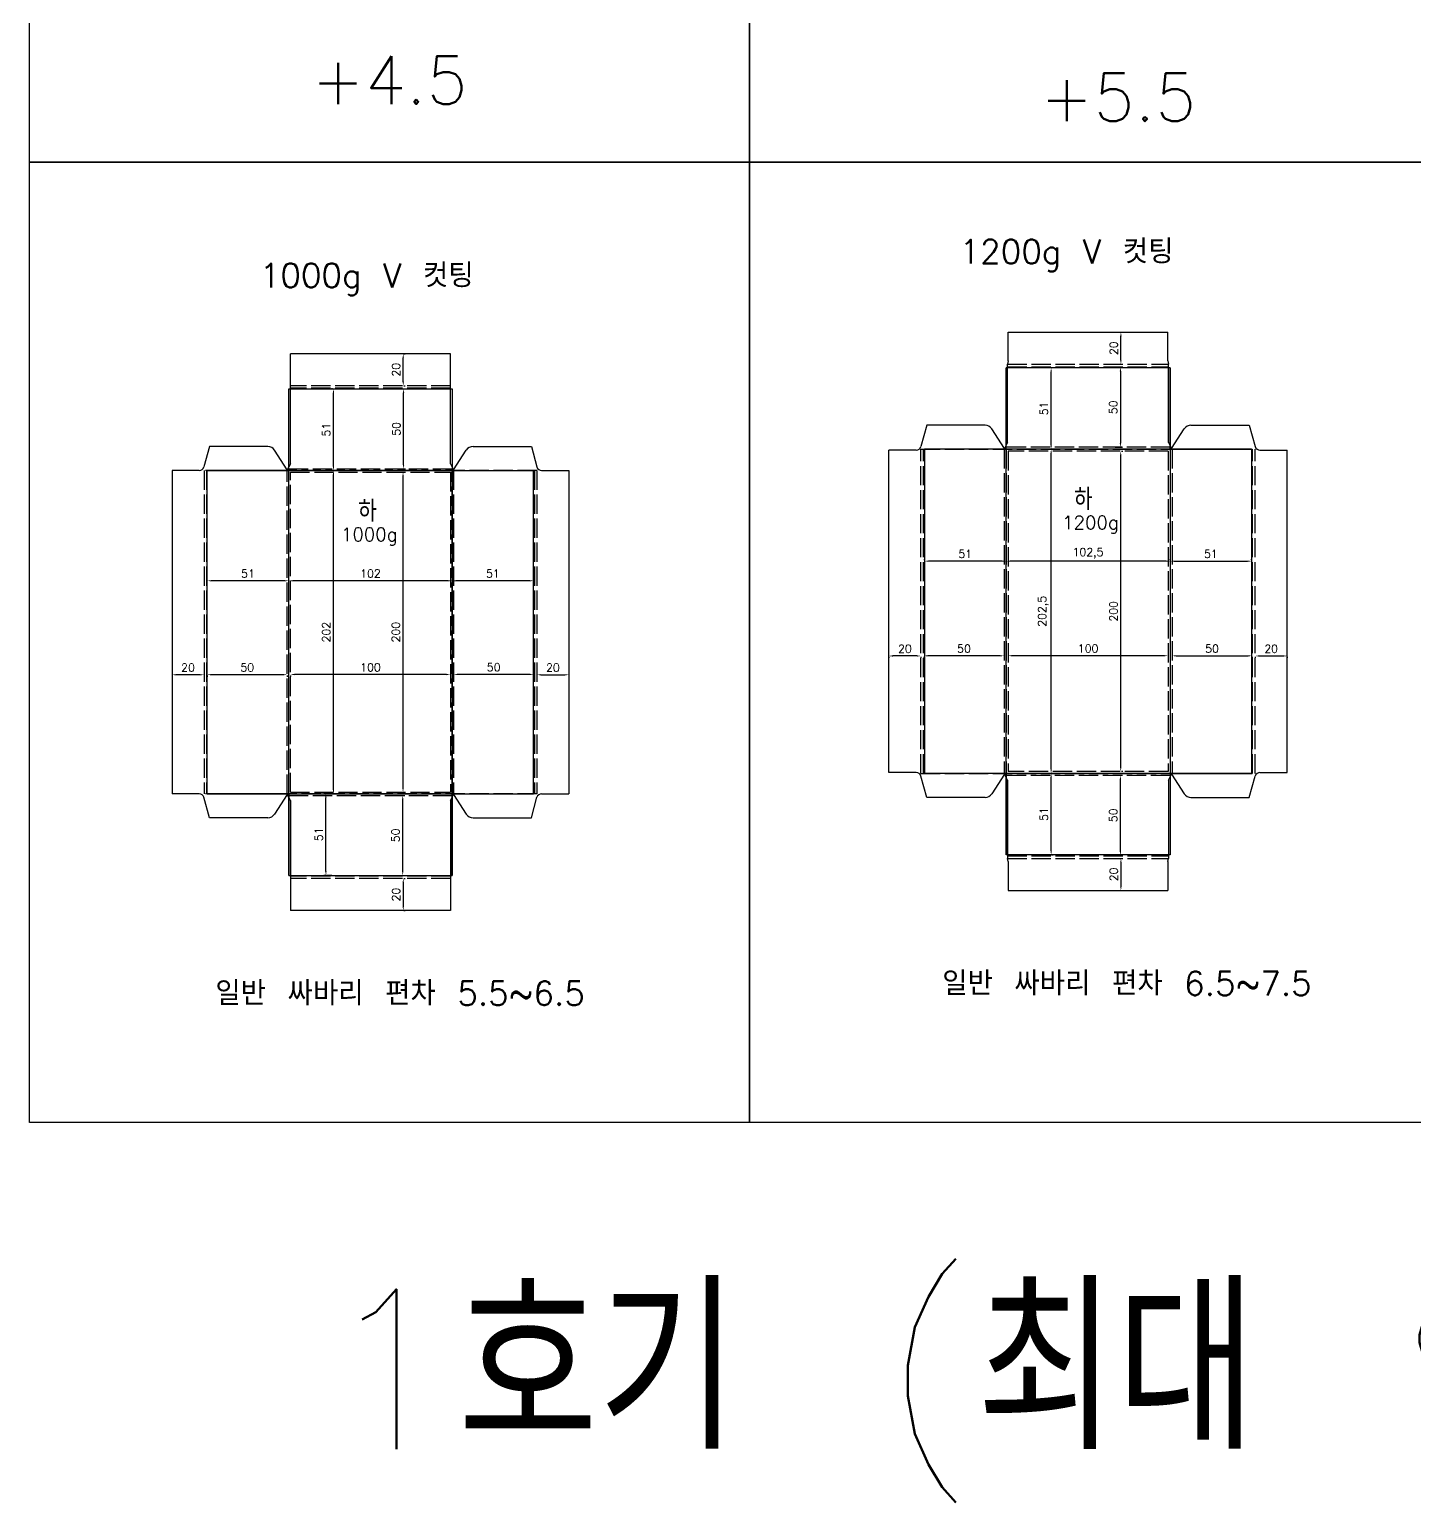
# Model space of a CAD drawing. Header units: millimetres. Extents: x 2179 to 11229, y 1198 to 3756.
# Drawn here: x 2179 to 3044, y 1198 to 2118 of the extents above; entities that cross this region are included whole.
import ezdxf

# ---------------------------------------------------------------- set-up
doc = ezdxf.new("R2010")
doc.units = ezdxf.units.MM
doc.linetypes.add('ACAD_ISO02W100', pattern=[15, 12, -3])
for name, color, linetype in [('기지', 7, 'Continuous'), ('인쇄지', 7, 'Continuous'), ('치수', 7, 'Continuous')]:
    doc.layers.add(name, color=color, linetype=linetype)
doc.styles.add('FHG', font='TXT.shx', dxfattribs={"height": 0.18, "bigfont": 'whgtxt.shx'})
doc.styles.get("Standard").update_dxf_attribs({"font": 'txt.shx', "bigfont": 'zfhg.shx'})
doc.dimstyles.new('ISO-25', dxfattribs={"dimtxt": 2.5, "dimasz": 2.5, "dimexe": 1.25, "dimexo": 0.625, "dimtad": 1, "dimtxsty": 'Standard', "dimcen": 2.5, "dimadec": 0, "dimazin": 0, "dimtfac": 1, "dimtmove": 0, "dimatfit": 3, "dimfxl": 0, "dimarcsym": 0})

# ---------------------------------------------------------------- blocks, each defined once
blk = doc.blocks.new('*D139')
at = {"layer": 'DEFPOINTS', "color": 0}
for p in [(2442.89, 1774.16), (2442.89, 1773.65), (2493.89, 1774.16)]:
    blk.add_point(p, dxfattribs=at)
at = {"layer": '치수', "color": 0, "lineweight": -2}
for p, q in [((2442.89, 1773.53), (2442.89, 1772.4)), ((2491.39, 1773.65), (2445.39, 1773.65)), ((2493.89, 1773.53), (2493.89, 1772.4))]:
    blk.add_line(p, q, dxfattribs=at)
at = {"layer": '치수', "color": 0}
for points in [[(2445.39, 1774.06), (2445.39, 1773.23), (2442.89, 1773.65)], [(2491.39, 1774.06), (2491.39, 1773.23), (2493.89, 1773.65)]]:
    blk.add_solid(points, dxfattribs=at)
at = {"layer": '치수', "color": 0, "insert": (2468.39, 1778.15), "char_height": 5, "attachment_point": 5}
blk.add_mtext('51', dxfattribs=at)
blk = doc.blocks.new('*D140')
at = {"layer": 'DEFPOINTS', "color": 0}
for p in [(2340.89, 1773.65), (2340.89, 1773.65), (2442.89, 1774.16)]:
    blk.add_point(p, dxfattribs=at)
at = {"layer": '치수', "color": 0, "lineweight": -2}
for p, q in [((2340.89, 1774.27), (2340.89, 1774.9)), ((2440.39, 1773.65), (2343.39, 1773.65)), ((2442.89, 1773.53), (2442.89, 1772.4))]:
    blk.add_line(p, q, dxfattribs=at)
at = {"layer": '치수', "color": 0}
for points in [[(2343.39, 1774.06), (2343.39, 1773.23), (2340.89, 1773.65)], [(2440.39, 1774.06), (2440.39, 1773.23), (2442.89, 1773.65)]]:
    blk.add_solid(points, dxfattribs=at)
at = {"layer": '치수', "color": 0, "insert": (2391.89, 1778.15), "char_height": 5, "attachment_point": 5}
blk.add_mtext('102', dxfattribs=at)
blk = doc.blocks.new('*D141')
at = {"layer": 'DEFPOINTS', "color": 0}
for p in [(2289.89, 1773.65), (2289.89, 1773.65), (2340.89, 1773.65)]:
    blk.add_point(p, dxfattribs=at)
at = {"layer": '치수', "color": 0, "lineweight": -2}
for p, q in [((2289.89, 1774.27), (2289.89, 1774.9)), ((2338.39, 1773.65), (2292.39, 1773.65)), ((2340.89, 1774.27), (2340.89, 1774.9))]:
    blk.add_line(p, q, dxfattribs=at)
at = {"layer": '치수', "color": 0}
for points in [[(2292.39, 1774.06), (2292.39, 1773.23), (2289.89, 1773.65)], [(2338.39, 1774.06), (2338.39, 1773.23), (2340.89, 1773.65)]]:
    blk.add_solid(points, dxfattribs=at)
at = {"layer": '치수', "color": 0, "insert": (2315.39, 1778.15), "char_height": 5, "attachment_point": 5}
blk.add_mtext('51', dxfattribs=at)
blk = doc.blocks.new('*D142')
at = {"layer": 'DEFPOINTS', "color": 0}
for p in [(2364.07, 1640.54), (2368.5, 1640.54), (2368.5, 1589.54)]:
    blk.add_point(p, dxfattribs=at)
at = {"layer": '치수', "color": 0, "lineweight": -2}
for p, q in [((2367.87, 1640.54), (2362.82, 1640.54)), ((2364.07, 1592.04), (2364.07, 1638.04)), ((2367.87, 1589.54), (2362.82, 1589.54))]:
    blk.add_line(p, q, dxfattribs=at)
at = {"layer": '치수', "color": 0}
for points in [[(2363.66, 1638.04), (2364.49, 1638.04), (2364.07, 1640.54)], [(2363.66, 1592.04), (2364.49, 1592.04), (2364.07, 1589.54)]]:
    blk.add_solid(points, dxfattribs=at)
at = {"layer": '치수', "color": 0, "insert": (2359.57, 1615.16), "char_height": 5, "attachment_point": 5, "rotation": 90}
blk.add_mtext('51', dxfattribs=at)
blk = doc.blocks.new('*D143')
at = {"layer": 'DEFPOINTS', "color": 0}
for p in [(2368.79, 1842.54), (2368.79, 1842.54), (2368.5, 1640.54)]:
    blk.add_point(p, dxfattribs=at)
at = {"layer": '치수', "color": 0, "lineweight": -2}
for p, q in [((2368.17, 1842.54), (2367.54, 1842.54)), ((2368.79, 1643.04), (2368.79, 1840.04)), ((2369.12, 1640.54), (2370.04, 1640.54))]:
    blk.add_line(p, q, dxfattribs=at)
at = {"layer": '치수', "color": 0}
for points in [[(2368.37, 1840.04), (2369.21, 1840.04), (2368.79, 1842.54)], [(2368.37, 1643.04), (2369.21, 1643.04), (2368.79, 1640.54)]]:
    blk.add_solid(points, dxfattribs=at)
at = {"layer": '치수', "color": 0, "insert": (2364.29, 1741.54), "char_height": 5, "attachment_point": 5, "rotation": 90}
blk.add_mtext('202', dxfattribs=at)
blk = doc.blocks.new('*D144')
at = {"layer": 'DEFPOINTS', "color": 0}
for p in [(2368.79, 1893.54), (2368.79, 1893.54), (2368.79, 1842.54)]:
    blk.add_point(p, dxfattribs=at)
at = {"layer": '치수', "color": 0, "lineweight": -2}
for p, q in [((2368.17, 1893.54), (2367.54, 1893.54)), ((2368.79, 1845.04), (2368.79, 1891.04)), ((2368.17, 1842.54), (2367.54, 1842.54))]:
    blk.add_line(p, q, dxfattribs=at)
at = {"layer": '치수', "color": 0}
for points in [[(2368.37, 1891.04), (2369.21, 1891.04), (2368.79, 1893.54)], [(2368.37, 1845.04), (2369.21, 1845.04), (2368.79, 1842.54)]]:
    blk.add_solid(points, dxfattribs=at)
at = {"layer": '치수', "color": 0, "insert": (2364.29, 1868.04), "char_height": 5, "attachment_point": 5, "rotation": 90}
blk.add_mtext('51', dxfattribs=at)
blk = doc.blocks.new('*D145')
at = {"layer": 'DEFPOINTS', "color": 0}
for p in [(2443.89, 1715.35), (2443.89, 1715.14), (2493.89, 1715.35)]:
    blk.add_point(p, dxfattribs=at)
at = {"layer": '치수', "color": 0, "lineweight": -2}
for p, q in [((2443.89, 1714.72), (2443.89, 1713.89)), ((2491.39, 1715.14), (2446.39, 1715.14)), ((2493.89, 1714.72), (2493.89, 1713.89))]:
    blk.add_line(p, q, dxfattribs=at)
at = {"layer": '치수', "color": 0}
for points in [[(2446.39, 1715.56), (2446.39, 1714.73), (2443.89, 1715.14)], [(2491.39, 1715.56), (2491.39, 1714.73), (2493.89, 1715.14)]]:
    blk.add_solid(points, dxfattribs=at)
at = {"layer": '치수', "color": 0, "insert": (2468.89, 1719.64), "char_height": 5, "attachment_point": 5}
blk.add_mtext('50', dxfattribs=at)
blk = doc.blocks.new('*D146')
at = {"layer": 'DEFPOINTS', "color": 0}
for p in [(2341.89, 1715.14), (2341.89, 1715.04), (2441.89, 1715.14)]:
    blk.add_point(p, dxfattribs=at)
at = {"layer": '치수', "color": 0, "lineweight": -2}
for p, q in [((2341.89, 1714.52), (2341.89, 1713.79)), ((2439.39, 1715.04), (2344.39, 1715.04)), ((2441.89, 1714.52), (2441.89, 1713.79))]:
    blk.add_line(p, q, dxfattribs=at)
at = {"layer": '치수', "color": 0}
for points in [[(2344.39, 1715.46), (2344.39, 1714.62), (2341.89, 1715.04)], [(2439.39, 1715.46), (2439.39, 1714.62), (2441.89, 1715.04)]]:
    blk.add_solid(points, dxfattribs=at)
at = {"layer": '치수', "color": 0, "insert": (2391.89, 1719.54), "char_height": 5, "attachment_point": 5}
blk.add_mtext('100', dxfattribs=at)
blk = doc.blocks.new('*D147')
at = {"layer": 'DEFPOINTS', "color": 0}
for p in [(2289.89, 1715.04), (2289.89, 1714.96), (2339.89, 1715.04)]:
    blk.add_point(p, dxfattribs=at)
at = {"layer": '치수', "color": 0, "lineweight": -2}
for p, q in [((2289.89, 1714.41), (2289.89, 1713.71)), ((2337.39, 1714.96), (2292.39, 1714.96)), ((2339.89, 1714.41), (2339.89, 1713.71))]:
    blk.add_line(p, q, dxfattribs=at)
at = {"layer": '치수', "color": 0}
for points in [[(2292.39, 1715.38), (2292.39, 1714.55), (2289.89, 1714.96)], [(2337.39, 1715.38), (2337.39, 1714.55), (2339.89, 1714.96)]]:
    blk.add_solid(points, dxfattribs=at)
at = {"layer": '치수', "color": 0, "insert": (2314.89, 1719.46), "char_height": 5, "attachment_point": 5}
blk.add_mtext('50', dxfattribs=at)
blk = doc.blocks.new('*D148')
at = {"layer": 'DEFPOINTS', "color": 0}
for p in [(2408.16, 1639.54), (2412.08, 1639.54), (2408.16, 1589.54)]:
    blk.add_point(p, dxfattribs=at)
at = {"layer": '치수', "color": 0, "lineweight": -2}
for p, q in [((2408.78, 1639.54), (2413.33, 1639.54)), ((2412.08, 1592.04), (2412.08, 1637.04)), ((2408.78, 1589.54), (2413.33, 1589.54))]:
    blk.add_line(p, q, dxfattribs=at)
at = {"layer": '치수', "color": 0}
for points in [[(2411.66, 1637.04), (2412.49, 1637.04), (2412.08, 1639.54)], [(2411.66, 1592.04), (2412.49, 1592.04), (2412.08, 1589.54)]]:
    blk.add_solid(points, dxfattribs=at)
at = {"layer": '치수', "color": 0, "insert": (2407.58, 1614.54), "char_height": 5, "attachment_point": 5, "rotation": 90}
blk.add_mtext('50', dxfattribs=at)
blk = doc.blocks.new('*D149')
at = {"layer": 'DEFPOINTS', "color": 0}
for p in [(2412.08, 1841.54), (2412.26, 1841.54), (2412.08, 1641.54)]:
    blk.add_point(p, dxfattribs=at)
at = {"layer": '치수', "color": 0, "lineweight": -2}
for p, q in [((2412.7, 1841.54), (2413.51, 1841.54)), ((2412.26, 1644.04), (2412.26, 1839.04)), ((2412.7, 1641.54), (2413.51, 1641.54))]:
    blk.add_line(p, q, dxfattribs=at)
at = {"layer": '치수', "color": 0}
for points in [[(2411.85, 1839.04), (2412.68, 1839.04), (2412.26, 1841.54)], [(2411.85, 1644.04), (2412.68, 1644.04), (2412.26, 1641.54)]]:
    blk.add_solid(points, dxfattribs=at)
at = {"layer": '치수', "color": 0, "insert": (2407.76, 1741.54), "char_height": 5, "attachment_point": 5, "rotation": 90}
blk.add_mtext('200', dxfattribs=at)
blk = doc.blocks.new('*D150')
at = {"layer": 'DEFPOINTS', "color": 0}
for p in [(2412.26, 1893.54), (2412.6, 1893.54), (2412.26, 1843.54)]:
    blk.add_point(p, dxfattribs=at)
at = {"layer": '치수', "color": 0, "lineweight": -2}
for p, q in [((2412.6, 1846.04), (2412.6, 1891.04)), ((2412.89, 1893.54), (2413.85, 1893.54)), ((2412.89, 1843.54), (2413.85, 1843.54))]:
    blk.add_line(p, q, dxfattribs=at)
at = {"layer": '치수', "color": 0}
for points in [[(2412.18, 1891.04), (2413.02, 1891.04), (2412.6, 1893.54)], [(2412.18, 1846.04), (2413.02, 1846.04), (2412.6, 1843.54)]]:
    blk.add_solid(points, dxfattribs=at)
at = {"layer": '치수', "color": 0, "insert": (2408.1, 1868.54), "char_height": 5, "attachment_point": 5, "rotation": 90}
blk.add_mtext('50', dxfattribs=at)
blk = doc.blocks.new('*D151')
at = {"layer": 'DEFPOINTS', "color": 0}
for p in [(2412.07, 1587.54), (2412.07, 1567.54), (2412.39, 1567.54)]:
    blk.add_point(p, dxfattribs=at)
at = {"layer": '치수', "color": 0, "lineweight": -2}
for p, q in [((2412.39, 1585.04), (2412.39, 1570.04)), ((2412.69, 1587.54), (2413.64, 1587.54)), ((2412.69, 1567.54), (2413.64, 1567.54))]:
    blk.add_line(p, q, dxfattribs=at)
at = {"layer": '치수', "color": 0}
for points in [[(2411.97, 1585.04), (2412.81, 1585.04), (2412.39, 1587.54)], [(2411.97, 1570.04), (2412.81, 1570.04), (2412.39, 1567.54)]]:
    blk.add_solid(points, dxfattribs=at)
at = {"layer": '치수', "color": 0, "insert": (2407.89, 1577.54), "char_height": 5, "attachment_point": 5, "rotation": 90}
blk.add_mtext('20', dxfattribs=at)
blk = doc.blocks.new('*D152')
at = {"layer": 'DEFPOINTS', "color": 0}
for p in [(2412.07, 1915.54), (2412.39, 1915.54), (2412.07, 1895.54)]:
    blk.add_point(p, dxfattribs=at)
at = {"layer": '치수', "color": 0, "lineweight": -2}
for p, q in [((2412.69, 1915.54), (2413.64, 1915.54)), ((2412.39, 1898.04), (2412.39, 1913.04)), ((2412.69, 1895.54), (2413.64, 1895.54))]:
    blk.add_line(p, q, dxfattribs=at)
at = {"layer": '치수', "color": 0}
for points in [[(2411.97, 1913.04), (2412.81, 1913.04), (2412.39, 1915.54)], [(2411.97, 1898.04), (2412.81, 1898.04), (2412.39, 1895.54)]]:
    blk.add_solid(points, dxfattribs=at)
at = {"layer": '치수', "color": 0, "insert": (2407.89, 1905.54), "char_height": 5, "attachment_point": 5, "rotation": 90}
blk.add_mtext('20', dxfattribs=at)
blk = doc.blocks.new('*D153')
at = {"layer": 'DEFPOINTS', "color": 0}
for p in [(2267.89, 1715), (2267.89, 1714.9), (2287.89, 1715)]:
    blk.add_point(p, dxfattribs=at)
at = {"layer": '치수', "color": 0, "lineweight": -2}
for p, q in [((2267.89, 1714.38), (2267.89, 1713.65)), ((2285.39, 1714.9), (2270.39, 1714.9)), ((2287.89, 1714.38), (2287.89, 1713.65))]:
    blk.add_line(p, q, dxfattribs=at)
at = {"layer": '치수', "color": 0}
for points in [[(2270.39, 1715.31), (2270.39, 1714.48), (2267.89, 1714.9)], [(2285.39, 1715.31), (2285.39, 1714.48), (2287.89, 1714.9)]]:
    blk.add_solid(points, dxfattribs=at)
at = {"layer": '치수', "color": 0, "insert": (2277.89, 1719.4), "char_height": 5, "attachment_point": 5}
blk.add_mtext('20', dxfattribs=at)
blk = doc.blocks.new('*D154')
at = {"layer": 'DEFPOINTS', "color": 0}
for p in [(2495.89, 1715), (2515.89, 1715), (2515.89, 1714.9)]:
    blk.add_point(p, dxfattribs=at)
at = {"layer": '치수', "color": 0, "lineweight": -2}
for p, q in [((2495.89, 1714.38), (2495.89, 1713.65)), ((2498.39, 1714.9), (2513.39, 1714.9)), ((2515.89, 1714.38), (2515.89, 1713.65))]:
    blk.add_line(p, q, dxfattribs=at)
at = {"layer": '치수', "color": 0}
for points in [[(2498.39, 1715.31), (2498.39, 1714.48), (2495.89, 1714.9)], [(2513.39, 1715.31), (2513.39, 1714.48), (2515.89, 1714.9)]]:
    blk.add_solid(points, dxfattribs=at)
at = {"layer": '치수', "color": 0, "insert": (2505.89, 1719.4), "char_height": 5, "attachment_point": 5}
blk.add_mtext('20', dxfattribs=at)
blk = doc.blocks.new('*D155')
at = {"layer": 'DEFPOINTS', "color": 0}
for p in [(2790.35, 1726.91), (2790.35, 1726.81), (2890.35, 1726.91)]:
    blk.add_point(p, dxfattribs=at)
at = {"layer": '치수', "color": 0, "lineweight": -2}
for p, q in [((2790.35, 1726.28), (2790.35, 1725.56)), ((2887.85, 1726.81), (2792.85, 1726.81)), ((2890.35, 1726.28), (2890.35, 1725.56))]:
    blk.add_line(p, q, dxfattribs=at)
at = {"layer": '치수', "color": 0}
for points in [[(2792.85, 1727.22), (2792.85, 1726.39), (2790.35, 1726.81)], [(2887.85, 1727.22), (2887.85, 1726.39), (2890.35, 1726.81)]]:
    blk.add_solid(points, dxfattribs=at)
at = {"layer": '치수', "color": 0, "insert": (2840.35, 1731.31), "char_height": 5, "attachment_point": 5}
blk.add_mtext('100', dxfattribs=at)
blk = doc.blocks.new('*D158')
at = {"layer": 'DEFPOINTS', "color": 0}
for p in [(2891.55, 1786.43), (2789.05, 1785.91), (2789.05, 1785.91)]:
    blk.add_point(p, dxfattribs=at)
at = {"layer": '치수', "color": 0, "lineweight": -2}
for p, q in [((2789.05, 1786.54), (2789.05, 1787.16)), ((2889.05, 1785.91), (2791.55, 1785.91)), ((2891.55, 1785.8), (2891.55, 1784.66))]:
    blk.add_line(p, q, dxfattribs=at)
at = {"layer": '치수', "color": 0}
for points in [[(2791.55, 1786.33), (2791.55, 1785.5), (2789.05, 1785.91)], [(2889.05, 1786.33), (2889.05, 1785.5), (2891.55, 1785.91)]]:
    blk.add_solid(points, dxfattribs=at)
at = {"layer": '치수', "color": 0, "insert": (2840.3, 1790.83), "char_height": 5, "attachment_point": 5}
blk.add_mtext('102,5', dxfattribs=at)
blk = doc.blocks.new('*D163')
at = {"layer": 'DEFPOINTS', "color": 0}
for p in [(2860.54, 1854.56), (2860.73, 1854.56), (2860.54, 1654.56)]:
    blk.add_point(p, dxfattribs=at)
at = {"layer": '치수', "color": 0, "lineweight": -2}
for p, q in [((2860.73, 1657.06), (2860.73, 1852.06)), ((2861.16, 1854.56), (2861.98, 1854.56)), ((2861.16, 1654.56), (2861.98, 1654.56))]:
    blk.add_line(p, q, dxfattribs=at)
at = {"layer": '치수', "color": 0}
for points in [[(2860.31, 1852.06), (2861.14, 1852.06), (2860.73, 1854.56)], [(2860.31, 1657.06), (2861.14, 1657.06), (2860.73, 1654.56)]]:
    blk.add_solid(points, dxfattribs=at)
at = {"layer": '치수', "color": 0, "insert": (2856.23, 1754.56), "char_height": 5, "attachment_point": 5, "rotation": 90}
blk.add_mtext('200', dxfattribs=at)
blk = doc.blocks.new('*D161')
at = {"layer": 'DEFPOINTS', "color": 0}
for p in [(2817.25, 1855.81), (2817.25, 1855.81), (2816.96, 1653.31)]:
    blk.add_point(p, dxfattribs=at)
at = {"layer": '치수', "color": 0, "lineweight": -2}
for p, q in [((2816.63, 1855.81), (2816, 1855.81)), ((2817.25, 1655.81), (2817.25, 1853.31)), ((2817.58, 1653.31), (2818.5, 1653.31))]:
    blk.add_line(p, q, dxfattribs=at)
at = {"layer": '치수', "color": 0}
for points in [[(2816.84, 1853.31), (2817.67, 1853.31), (2817.25, 1855.81)], [(2816.84, 1655.81), (2817.67, 1655.81), (2817.25, 1653.31)]]:
    blk.add_solid(points, dxfattribs=at)
at = {"layer": '치수', "color": 0, "insert": (2812.34, 1754.56), "char_height": 5, "attachment_point": 5, "rotation": 90}
blk.add_mtext('202,5', dxfattribs=at)
blk = doc.blocks.new('*D156')
at = {"layer": 'DEFPOINTS', "color": 0}
for p in [(2737.8, 1726.81), (2737.8, 1726.73), (2787.8, 1726.81)]:
    blk.add_point(p, dxfattribs=at)
at = {"layer": '치수', "color": 0, "lineweight": -2}
for p, q in [((2737.8, 1726.18), (2737.8, 1725.48)), ((2785.3, 1726.73), (2740.3, 1726.73)), ((2787.8, 1726.18), (2787.8, 1725.48))]:
    blk.add_line(p, q, dxfattribs=at)
at = {"layer": '치수', "color": 0}
for points in [[(2740.3, 1727.15), (2740.3, 1726.31), (2737.8, 1726.73)], [(2785.3, 1727.15), (2785.3, 1726.31), (2787.8, 1726.73)]]:
    blk.add_solid(points, dxfattribs=at)
at = {"layer": '치수', "color": 0, "insert": (2762.8, 1731.23), "char_height": 5, "attachment_point": 5}
blk.add_mtext('50', dxfattribs=at)
blk = doc.blocks.new('*D159')
at = {"layer": 'DEFPOINTS', "color": 0}
for p in [(2738.05, 1785.91), (2738.05, 1785.91), (2789.05, 1785.91)]:
    blk.add_point(p, dxfattribs=at)
at = {"layer": '치수', "color": 0, "lineweight": -2}
for p, q in [((2738.05, 1786.54), (2738.05, 1787.16)), ((2789.05, 1786.54), (2789.05, 1787.16)), ((2786.55, 1785.91), (2740.55, 1785.91))]:
    blk.add_line(p, q, dxfattribs=at)
at = {"layer": '치수', "color": 0}
for points in [[(2740.55, 1786.33), (2740.55, 1785.5), (2738.05, 1785.91)], [(2786.55, 1786.33), (2786.55, 1785.5), (2789.05, 1785.91)]]:
    blk.add_solid(points, dxfattribs=at)
at = {"layer": '치수', "color": 0, "insert": (2763.55, 1790.41), "char_height": 5, "attachment_point": 5}
blk.add_mtext('51', dxfattribs=at)
blk = doc.blocks.new('*D166')
at = {"layer": 'DEFPOINTS', "color": 0}
for p in [(2715.85, 1726.77), (2715.85, 1726.66), (2735.85, 1726.77)]:
    blk.add_point(p, dxfattribs=at)
at = {"layer": '치수', "color": 0, "lineweight": -2}
for p, q in [((2715.85, 1726.14), (2715.85, 1725.41)), ((2733.35, 1726.66), (2718.35, 1726.66)), ((2735.85, 1726.14), (2735.85, 1725.41))]:
    blk.add_line(p, q, dxfattribs=at)
at = {"layer": '치수', "color": 0}
for points in [[(2718.35, 1727.08), (2718.35, 1726.25), (2715.85, 1726.66)], [(2733.35, 1727.08), (2733.35, 1726.25), (2735.85, 1726.66)]]:
    blk.add_solid(points, dxfattribs=at)
at = {"layer": '치수', "color": 0, "insert": (2725.85, 1731.16), "char_height": 5, "attachment_point": 5}
blk.add_mtext('20', dxfattribs=at)
blk = doc.blocks.new('*D157')
at = {"layer": 'DEFPOINTS', "color": 0}
for p in [(2856.62, 1652.06), (2860.54, 1652.06), (2856.62, 1602.06)]:
    blk.add_point(p, dxfattribs=at)
at = {"layer": '치수', "color": 0, "lineweight": -2}
for p, q in [((2857.24, 1652.06), (2861.79, 1652.06)), ((2860.54, 1604.56), (2860.54, 1649.56)), ((2857.24, 1602.06), (2861.79, 1602.06))]:
    blk.add_line(p, q, dxfattribs=at)
at = {"layer": '치수', "color": 0}
for points in [[(2860.12, 1649.56), (2860.96, 1649.56), (2860.54, 1652.06)], [(2860.12, 1604.56), (2860.96, 1604.56), (2860.54, 1602.06)]]:
    blk.add_solid(points, dxfattribs=at)
at = {"layer": '치수', "color": 0, "insert": (2856.04, 1627.06), "char_height": 5, "attachment_point": 5, "rotation": 90}
blk.add_mtext('50', dxfattribs=at)
blk = doc.blocks.new('*D160')
at = {"layer": 'DEFPOINTS', "color": 0}
for p in [(2816.96, 1653.31), (2817.25, 1653.31), (2816.96, 1602.31)]:
    blk.add_point(p, dxfattribs=at)
at = {"layer": '치수', "color": 0, "lineweight": -2}
for p, q in [((2817.25, 1604.81), (2817.25, 1650.81)), ((2817.58, 1653.31), (2818.5, 1653.31)), ((2817.58, 1602.31), (2818.5, 1602.31))]:
    blk.add_line(p, q, dxfattribs=at)
at = {"layer": '치수', "color": 0}
for points in [[(2816.84, 1650.81), (2817.67, 1650.81), (2817.25, 1653.31)], [(2816.84, 1604.81), (2817.67, 1604.81), (2817.25, 1602.31)]]:
    blk.add_solid(points, dxfattribs=at)
at = {"layer": '치수', "color": 0, "insert": (2812.75, 1627.81), "char_height": 5, "attachment_point": 5, "rotation": 90}
blk.add_mtext('51', dxfattribs=at)
blk = doc.blocks.new('*D164')
at = {"layer": 'DEFPOINTS', "color": 0}
for p in [(2860.53, 1600.11), (2860.53, 1580.11), (2860.85, 1580.11)]:
    blk.add_point(p, dxfattribs=at)
at = {"layer": '치수', "color": 0, "lineweight": -2}
for p, q in [((2860.85, 1597.61), (2860.85, 1582.61)), ((2861.16, 1600.11), (2862.1, 1600.11)), ((2861.16, 1580.11), (2862.1, 1580.11))]:
    blk.add_line(p, q, dxfattribs=at)
at = {"layer": '치수', "color": 0}
for points in [[(2860.44, 1597.61), (2861.27, 1597.61), (2860.85, 1600.11)], [(2860.44, 1582.61), (2861.27, 1582.61), (2860.85, 1580.11)]]:
    blk.add_solid(points, dxfattribs=at)
at = {"layer": '치수', "color": 0, "insert": (2856.35, 1590.11), "char_height": 5, "attachment_point": 5, "rotation": 90}
blk.add_mtext('20', dxfattribs=at)
blk = doc.blocks.new('*D162')
at = {"layer": 'DEFPOINTS', "color": 0}
for p in [(2817.25, 1906.81), (2817.25, 1906.81), (2817.25, 1855.81)]:
    blk.add_point(p, dxfattribs=at)
at = {"layer": '치수', "color": 0, "lineweight": -2}
for p, q in [((2816.63, 1906.81), (2816, 1906.81)), ((2817.25, 1858.31), (2817.25, 1904.31)), ((2816.63, 1855.81), (2816, 1855.81))]:
    blk.add_line(p, q, dxfattribs=at)
at = {"layer": '치수', "color": 0}
for points in [[(2816.84, 1904.31), (2817.67, 1904.31), (2817.25, 1906.81)], [(2816.84, 1858.31), (2817.67, 1858.31), (2817.25, 1855.81)]]:
    blk.add_solid(points, dxfattribs=at)
at = {"layer": '치수', "color": 0, "insert": (2812.75, 1881.31), "char_height": 5, "attachment_point": 5, "rotation": 90}
blk.add_mtext('51', dxfattribs=at)
blk = doc.blocks.new('*D165')
at = {"layer": 'DEFPOINTS', "color": 0}
for p in [(2860.53, 1929.01), (2860.85, 1929.01), (2860.53, 1909.01)]:
    blk.add_point(p, dxfattribs=at)
at = {"layer": '치수', "color": 0, "lineweight": -2}
for p, q in [((2860.85, 1911.51), (2860.85, 1926.51)), ((2861.16, 1929.01), (2862.1, 1929.01)), ((2861.16, 1909.01), (2862.1, 1909.01))]:
    blk.add_line(p, q, dxfattribs=at)
at = {"layer": '치수', "color": 0}
for points in [[(2860.44, 1926.51), (2861.27, 1926.51), (2860.85, 1929.01)], [(2860.44, 1911.51), (2861.27, 1911.51), (2860.85, 1909.01)]]:
    blk.add_solid(points, dxfattribs=at)
at = {"layer": '치수', "color": 0, "insert": (2856.35, 1919.01), "char_height": 5, "attachment_point": 5, "rotation": 90}
blk.add_mtext('20', dxfattribs=at)
blk = doc.blocks.new('*D185')
at = {"layer": 'DEFPOINTS', "color": 0}
for p in [(2892.8, 1726.81), (2942.8, 1726.81), (2942.8, 1726.73)]:
    blk.add_point(p, dxfattribs=at)
at = {"layer": '치수', "color": 0, "lineweight": -2}
for p, q in [((2892.8, 1726.18), (2892.8, 1725.48)), ((2895.3, 1726.73), (2940.3, 1726.73)), ((2942.8, 1726.18), (2942.8, 1725.48))]:
    blk.add_line(p, q, dxfattribs=at)
at = {"layer": '치수', "color": 0}
for points in [[(2895.3, 1727.15), (2895.3, 1726.31), (2892.8, 1726.73)], [(2940.3, 1727.15), (2940.3, 1726.31), (2942.8, 1726.73)]]:
    blk.add_solid(points, dxfattribs=at)
at = {"layer": '치수', "color": 0, "insert": (2917.8, 1731.23), "char_height": 5, "attachment_point": 5}
blk.add_mtext('50', dxfattribs=at)
blk = doc.blocks.new('*D187')
at = {"layer": 'DEFPOINTS', "color": 0}
for p in [(2944.75, 1726.77), (2964.75, 1726.77), (2964.75, 1726.66)]:
    blk.add_point(p, dxfattribs=at)
at = {"layer": '치수', "color": 0, "lineweight": -2}
for p, q in [((2944.75, 1726.14), (2944.75, 1725.41)), ((2947.25, 1726.66), (2962.25, 1726.66)), ((2964.75, 1726.14), (2964.75, 1725.41))]:
    blk.add_line(p, q, dxfattribs=at)
at = {"layer": '치수', "color": 0}
for points in [[(2947.25, 1727.08), (2947.25, 1726.25), (2944.75, 1726.66)], [(2962.25, 1727.08), (2962.25, 1726.25), (2964.75, 1726.66)]]:
    blk.add_solid(points, dxfattribs=at)
at = {"layer": '치수', "color": 0, "insert": (2954.75, 1731.16), "char_height": 5, "attachment_point": 5}
blk.add_mtext('20', dxfattribs=at)
blk = doc.blocks.new('*D186')
at = {"layer": 'DEFPOINTS', "color": 0}
for p in [(2891.55, 1785.91), (2942.55, 1785.91), (2942.55, 1785.91)]:
    blk.add_point(p, dxfattribs=at)
at = {"layer": '치수', "color": 0, "lineweight": -2}
for p, q in [((2891.55, 1786.54), (2891.55, 1787.16)), ((2942.55, 1786.54), (2942.55, 1787.16)), ((2894.05, 1785.91), (2940.05, 1785.91))]:
    blk.add_line(p, q, dxfattribs=at)
at = {"layer": '치수', "color": 0}
for points in [[(2894.05, 1786.33), (2894.05, 1785.5), (2891.55, 1785.91)], [(2940.05, 1786.33), (2940.05, 1785.5), (2942.55, 1785.91)]]:
    blk.add_solid(points, dxfattribs=at)
at = {"layer": '치수', "color": 0, "insert": (2917.05, 1790.41), "char_height": 5, "attachment_point": 5}
blk.add_mtext('51', dxfattribs=at)
blk = doc.blocks.new('*D188')
at = {"layer": 'DEFPOINTS', "color": 0}
for p in [(2856.62, 1907.06), (2856.62, 1857.06), (2860.54, 1857.06)]:
    blk.add_point(p, dxfattribs=at)
at = {"layer": '치수', "color": 0, "lineweight": -2}
for p, q in [((2857.24, 1907.06), (2861.79, 1907.06)), ((2860.54, 1904.56), (2860.54, 1859.56)), ((2857.24, 1857.06), (2861.79, 1857.06))]:
    blk.add_line(p, q, dxfattribs=at)
at = {"layer": '치수', "color": 0}
for points in [[(2860.12, 1904.56), (2860.96, 1904.56), (2860.54, 1907.06)], [(2860.12, 1859.56), (2860.96, 1859.56), (2860.54, 1857.06)]]:
    blk.add_solid(points, dxfattribs=at)
at = {"layer": '치수', "color": 0, "insert": (2856.04, 1882.06), "char_height": 5, "attachment_point": 5, "rotation": 90}
blk.add_mtext('50', dxfattribs=at)

msp = doc.modelspace()

# ---------------------------------------------------------------- linework, layer by layer
at = {"color": 6}
for points in [[(2178.818, 2635.181), (2628.818, 2635.181), (2628.818, 2035.181), (2178.818, 2035.181)], [(2628.818, 2635.181), (3078.818, 2635.181), (3078.818, 2035.181), (2628.818, 2035.181)], [(2178.818, 2035.181), (2628.818, 2035.181), (2628.818, 1435.181), (2178.818, 1435.181)], [(2628.818, 2035.181), (3078.818, 2035.181), (3078.818, 1435.181), (2628.818, 1435.181)]]:
    msp.add_lwpolyline(points, close=True, dxfattribs=at)
at = {"layer": '기지', "color": 3}
for p, q in [((2789.052, 1602.307), (2789.052, 1906.807)), ((2891.552, 1906.807), (2891.552, 1602.307)), ((2340.888, 1589.54), (2340.888, 1893.54)), ((2442.888, 1893.54), (2442.888, 1589.54)), ((2942.552, 1855.807), (2738.052, 1855.807)), ((2289.888, 1842.54), (2493.888, 1842.54)), ((2942.552, 1653.307), (2738.052, 1653.307)), ((2289.888, 1640.54), (2493.888, 1640.54))]:
    msp.add_line(p, q, dxfattribs=at)
at = {"layer": '기지'}
for p, q in [((2789.052, 1855.807), (2789.052, 1906.807)), ((2891.552, 1906.807), (2789.052, 1906.807)), ((2891.552, 1855.807), (2891.552, 1906.807)), ((2340.888, 1893.54), (2442.888, 1893.54)), ((2340.888, 1842.54), (2340.888, 1893.54)), ((2442.888, 1893.54), (2442.888, 1842.54)), ((2738.052, 1855.807), (2738.052, 1653.307)), ((2789.052, 1855.807), (2738.052, 1855.807)), ((2891.552, 1855.807), (2942.552, 1855.807)), ((2942.552, 1855.807), (2942.552, 1653.307)), ((2289.888, 1640.54), (2289.888, 1842.54)), ((2340.888, 1842.54), (2289.888, 1842.54)), ((2442.888, 1842.54), (2493.888, 1842.54)), ((2493.888, 1640.54), (2493.888, 1842.54)), ((2789.052, 1653.307), (2738.052, 1653.307)), ((2789.052, 1653.307), (2789.052, 1602.307)), ((2891.552, 1653.307), (2891.552, 1602.307)), ((2891.552, 1653.307), (2942.552, 1653.307)), ((2340.888, 1640.54), (2289.888, 1640.54)), ((2340.888, 1640.54), (2340.888, 1589.54)), ((2442.888, 1589.54), (2442.888, 1640.54)), ((2442.888, 1640.54), (2493.888, 1640.54)), ((2891.552, 1602.307), (2789.052, 1602.307)), ((2340.888, 1589.54), (2442.888, 1589.54))]:
    msp.add_line(p, q, dxfattribs=at)
at = {"layer": '인쇄지', "color": 6}
for p, q in [((2790.452, 1929.007), (2890.152, 1929.007)), ((2790.452, 1911.007), (2790.452, 1929.007)), ((2890.152, 1911.007), (2890.152, 1929.007)), ((2441.888, 1915.54), (2341.888, 1915.54)), ((2341.888, 1846.818), (2341.888, 1915.54)), ((2441.888, 1846.818), (2441.888, 1915.54)), ((2790.452, 1911.007), (2790.052, 1909.007)), ((2790.052, 1860.085), (2790.052, 1909.007)), ((2890.152, 1911.007), (2890.552, 1909.007)), ((2890.552, 1860.085), (2890.552, 1909.007)), ((2739.589, 1870.807), (2735.782, 1857.483)), ((2775.954, 1870.807), (2739.589, 1870.807)), ((2904.649, 1870.807), (2941.015, 1870.807)), ((2941.015, 1870.807), (2944.822, 1857.483)), ((2788.102, 1856.308), (2780.145, 1868.535)), ((2790.052, 1860.085), (2788.102, 1856.308)), ((2890.552, 1860.085), (2892.502, 1856.308)), ((2892.502, 1856.308), (2900.459, 1868.535)), ((2291.231, 1857.54), (2287.81, 1844.764)), ((2327.791, 1857.54), (2291.231, 1857.54)), ((2339.938, 1843.04), (2331.982, 1855.267)), ((2443.838, 1843.04), (2451.795, 1855.267)), ((2455.986, 1857.54), (2492.545, 1857.54)), ((2492.545, 1857.54), (2495.967, 1844.764)), ((2715.852, 1653.807), (2715.852, 1855.307)), ((2732.898, 1855.307), (2715.852, 1855.307)), ((2947.706, 1855.307), (2964.752, 1855.307)), ((2964.752, 1653.807), (2964.752, 1855.307)), ((2267.888, 1842.54), (2267.888, 1640.54)), ((2284.912, 1842.54), (2267.888, 1842.54)), ((2341.888, 1846.818), (2339.938, 1843.04)), ((2441.888, 1846.818), (2443.838, 1843.04)), ((2498.865, 1842.54), (2515.888, 1842.54)), ((2515.888, 1842.54), (2515.888, 1640.54)), ((2732.898, 1653.807), (2715.852, 1653.807)), ((2739.589, 1638.307), (2735.782, 1651.632)), ((2788.102, 1652.807), (2780.145, 1640.58)), ((2790.052, 1649.03), (2788.102, 1652.807)), ((2790.052, 1649.03), (2790.052, 1600.107)), ((2890.552, 1649.03), (2892.502, 1652.807)), ((2890.552, 1649.03), (2890.552, 1600.107)), ((2892.502, 1652.807), (2900.459, 1640.58)), ((2941.015, 1638.307), (2944.822, 1651.632)), ((2947.706, 1653.807), (2964.752, 1653.807)), ((2284.912, 1640.54), (2267.888, 1640.54)), ((2339.938, 1640.04), (2331.982, 1627.813)), ((2341.888, 1636.262), (2339.938, 1640.04)), ((2441.888, 1636.262), (2443.838, 1640.04)), ((2443.838, 1640.04), (2451.795, 1627.813)), ((2498.865, 1640.54), (2515.888, 1640.54)), ((2291.231, 1625.54), (2287.81, 1638.316)), ((2341.888, 1636.262), (2341.888, 1567.54)), ((2441.888, 1636.262), (2441.888, 1567.54)), ((2492.545, 1625.54), (2495.967, 1638.316)), ((2775.954, 1638.307), (2739.589, 1638.307)), ((2904.649, 1638.307), (2941.015, 1638.307)), ((2327.791, 1625.54), (2291.231, 1625.54)), ((2455.986, 1625.54), (2492.545, 1625.54)), ((2790.452, 1598.107), (2790.052, 1600.107)), ((2790.452, 1598.107), (2790.452, 1580.107)), ((2890.152, 1598.107), (2890.552, 1600.107)), ((2890.152, 1598.107), (2890.152, 1580.107)), ((2790.452, 1580.107), (2890.152, 1580.107)), ((2441.888, 1567.54), (2341.888, 1567.54))]:
    msp.add_line(p, q, dxfattribs=at)
at = {"layer": '인쇄지', "color": 4, "linetype": 'ACAD_ISO02W100'}
for p, q in [((2790.052, 1909.007), (2890.552, 1909.007)), ((2790.052, 1907.307), (2890.552, 1907.307)), ((2441.888, 1895.54), (2341.888, 1895.54)), ((2441.888, 1894.04), (2341.888, 1894.04)), ((2735.852, 1653.308), (2735.852, 1855.807)), ((2735.852, 1855.807), (2944.752, 1855.807)), ((2737.552, 1653.308), (2737.552, 1855.807)), ((2789.052, 1855.808), (2789.052, 1653.308)), ((2891.552, 1855.808), (2891.552, 1653.308)), ((2943.052, 1653.308), (2943.052, 1855.807)), ((2944.752, 1653.308), (2944.752, 1855.807)), ((2287.888, 1842.54), (2287.888, 1640.54)), ((2495.888, 1842.54), (2287.888, 1842.54)), ((2289.388, 1842.54), (2289.388, 1640.54)), ((2340.888, 1640.54), (2340.888, 1842.54)), ((2442.888, 1640.54), (2442.888, 1842.54)), ((2494.388, 1842.54), (2494.388, 1640.54)), ((2495.888, 1842.54), (2495.888, 1640.54)), ((2735.852, 1653.308), (2944.752, 1653.308)), ((2495.888, 1640.54), (2287.888, 1640.54)), ((2790.052, 1601.807), (2890.552, 1601.807)), ((2790.052, 1600.107), (2890.552, 1600.107)), ((2441.888, 1589.04), (2341.888, 1589.04)), ((2441.888, 1587.54), (2341.888, 1587.54))]:
    msp.add_line(p, q, dxfattribs=at)
at = {"layer": '인쇄지', "color": 6}
for centre, radius, start, end in [((2775.954, 1865.807), 5, 33.053807, 90), ((2904.649, 1865.807), 5, 90, 146.946193), ((2327.791, 1852.54), 5, 33.053813, 90), ((2455.986, 1852.54), 5, 90, 146.946187), ((2732.898, 1858.307), 3, 270, 344.056129), ((2947.706, 1858.307), 3, 195.943871, 270), ((2284.912, 1845.54), 3, 270, 345.007019), ((2498.865, 1845.54), 3, 194.992981, 270), ((2732.898, 1650.807), 3, 15.943871, 90), ((2947.706, 1650.807), 3, 90, 164.056129), ((2284.912, 1637.54), 3, 14.992981, 90), ((2498.865, 1637.54), 3, 90, 165.007019), ((2775.954, 1643.307), 5, 270, 326.94619), ((2904.649, 1643.307), 5, 213.05381, 270), ((2327.791, 1630.54), 5, 270, 326.94619), ((2455.986, 1630.54), 5, 213.05381, 270)]:
    msp.add_arc(centre, radius, start, end, dxfattribs=at)
at = {"layer": '치수', "color": 2, "linetype": 'ACAD_ISO02W100'}
for p, q in [((2787.802, 1855.807), (2787.802, 1653.307)), ((2891.552, 1857.057), (2789.052, 1857.057)), ((2790.302, 1854.557), (2790.302, 1654.557)), ((2890.302, 1854.557), (2790.302, 1854.557)), ((2890.302, 1854.557), (2890.302, 1654.557)), ((2892.802, 1855.807), (2892.802, 1653.307)), ((2339.888, 1640.54), (2339.888, 1842.54)), ((2340.888, 1843.54), (2442.888, 1843.54)), ((2341.888, 1841.54), (2441.888, 1841.54)), ((2341.888, 1641.54), (2341.888, 1841.54)), ((2441.888, 1841.54), (2441.888, 1641.54)), ((2443.888, 1842.54), (2443.888, 1640.54)), ((2891.552, 1652.057), (2789.052, 1652.057)), ((2890.302, 1654.557), (2790.302, 1654.557)), ((2340.888, 1639.54), (2442.888, 1639.54)), ((2341.888, 1641.54), (2441.888, 1641.54))]:
    msp.add_line(p, q, dxfattribs=at)

# ---------------------------------------------------------------- texts
at = {"style": 'FHG'}
for s, height, p in [('+4.5', 30, (2354.959, 2071.574)), ('+5.5', 30, (2810.317, 2060.824)), ('1200g V 컷팅', 15, (2760.025, 1971.903)), ('1000g V 컷팅', 15, (2322.714, 1957.017)), ('일반 싸바리 편차 6.5~7.5', 15, (2749.173, 1514.538)), ('일반 싸바리 편차 5.5~6.5', 15, (2294.96, 1508.369))]:
    msp.add_text(s, height=height, dxfattribs=at).set_placement(p)
at = {"color": 1}
msp.add_text('1호기 (최대 920m/m)', height=100, dxfattribs=at).set_placement((2360.962, 1230.931))
at = {"layer": '기지', "color": 1}
for p in [(2831.505, 1817.871), (2384.233, 1810.497)]:
    msp.add_text('하', height=13.333, dxfattribs=at).set_placement(p)
at = {"layer": '기지', "color": 1, "style": 'FHG'}
for s, p in [('1200g', (2824.119, 1805.872)), ('1000g', (2373.472, 1798.497))]:
    msp.add_text(s, height=8.3333, dxfattribs=at).set_placement(p)

# ---------------------------------------------------------------- dimensions: what is measured, and where the dimension line sits
at = {"layer": '치수', "color": 1}
for base, p1, p2, angle, picture, middle in [((2860.854, 1929.007), (2860.531, 1909.007), (2860.531, 1929.007), 270, '*D165', (2856.354, 1919.007)), ((2412.391, 1915.54), (2412.067, 1895.54), (2412.067, 1915.54), 270, '*D152', (2407.891, 1905.54)), ((2860.54, 1857.057), (2856.619, 1907.057), (2856.619, 1857.057), 270, '*D188', (2856.04, 1882.057)), ((2412.599, 1893.54), (2412.264, 1843.54), (2412.264, 1893.54), 90, '*D150', (2408.099, 1868.54)), ((2860.727, 1854.557), (2860.54, 1654.557), (2860.54, 1854.557), 90, '*D163', (2856.227, 1754.557)), ((2412.264, 1841.54), (2412.076, 1641.54), (2412.076, 1841.54), 90, '*D149', (2407.764, 1741.54)), ((2942.802, 1726.731), (2892.802, 1726.807), (2942.802, 1726.807), 180, '*D185', (2917.802, 1731.231)), ((2964.752, 1726.663), (2944.752, 1726.769), (2964.752, 1726.769), 180, '*D187', (2954.752, 1731.163)), ((2515.888, 1714.896), (2495.888, 1715.001), (2515.888, 1715.001), 180, '*D154', (2505.888, 1719.396)), ((2860.54, 1652.057), (2856.619, 1602.057), (2856.619, 1652.057), 90, '*D157', (2856.04, 1627.057)), ((2412.076, 1639.54), (2408.155, 1589.54), (2408.155, 1639.54), 90, '*D148', (2407.576, 1614.54)), ((2860.854, 1580.107), (2860.531, 1600.107), (2860.531, 1580.107), 90, '*D164', (2856.354, 1590.107)), ((2412.391, 1567.54), (2412.067, 1587.54), (2412.067, 1567.54), 90, '*D151', (2407.891, 1577.54))]:
    dim = msp.add_linear_dim(base=base, p1=p1, p2=p2, angle=angle, dimstyle='ISO-25', override={"dimtxt": 5, "dimgap": 2}, dxfattribs=at)
    dim.commit()
    dim.dimension.update_dxf_attribs({"geometry": picture, "text_midpoint": middle})
at = {"layer": '치수', "color": 3}
for base, p1, p2, angle, override, picture, middle in [((2817.254, 1906.807), (2817.254, 1855.807), (2817.254, 1906.807), 90, {"dimtxt": 5, "dimgap": 2, "dimtmove": 1}, '*D162', (2812.754, 1881.307)), ((2368.79, 1893.54), (2368.79, 1842.54), (2368.79, 1893.54), 90, {"dimtxt": 5, "dimgap": 2, "dimtmove": 1}, '*D144', (2364.29, 1868.04)), ((2817.254, 1855.807), (2816.959, 1653.307), (2817.254, 1855.807), 90, {"dimtxt": 5, "dimgap": 2, "dimtmove": 1}, '*D161', (2812.337, 1754.557)), ((2368.79, 1842.54), (2368.496, 1640.54), (2368.79, 1842.54), 90, {"dimtxt": 5, "dimgap": 2, "dimtmove": 1}, '*D143', (2364.29, 1741.54)), ((2942.552, 1785.915), (2891.552, 1785.915), (2942.552, 1785.915), 180, {"dimtxt": 5, "dimgap": 2, "dimtmove": 1}, '*D186', (2917.052, 1790.415)), ((2817.254, 1653.307), (2816.959, 1602.307), (2816.959, 1653.307), 90, {"dimtxt": 5, "dimgap": 2}, '*D160', (2812.754, 1627.807))]:
    dim = msp.add_linear_dim(base=base, p1=p1, p2=p2, angle=angle, dimstyle='ISO-25', override=override, dxfattribs=at)
    dim.commit()
    dim.dimension.update_dxf_attribs({"geometry": picture, "text_midpoint": middle})
for base, p1, p2, override, picture, middle in [((2738.052, 1785.915), (2789.052, 1785.915), (2738.052, 1785.915), {"dimtxt": 5, "dimgap": 2, "dimtmove": 1}, '*D159', (2763.552, 1790.415)), ((2789.052, 1785.915), (2891.552, 1786.427), (2789.052, 1785.915), {"dimtxt": 5, "dimgap": 2, "dimtmove": 1}, '*D158', (2840.302, 1790.831)), ((2289.888, 1773.647), (2340.888, 1773.647), (2289.888, 1773.647), {"dimtxt": 5, "dimgap": 2, "dimtmove": 1}, '*D141', (2315.388, 1778.147)), ((2340.888, 1773.647), (2442.888, 1774.16), (2340.888, 1773.647), {"dimtxt": 5, "dimgap": 2, "dimtmove": 1}, '*D140', (2391.888, 1778.147)), ((2442.888, 1773.647), (2493.888, 1774.16), (2442.888, 1774.16), {"dimtxt": 5, "dimgap": 2}, '*D139', (2468.388, 1778.147))]:
    dim = msp.add_linear_dim(base=base, p1=p1, p2=p2, dimstyle='ISO-25', override=override, dxfattribs=at)
    dim.commit()
    dim.dimension.update_dxf_attribs({"geometry": picture, "text_midpoint": middle})
at = {"layer": '치수', "color": 1}
for base, p1, p2, picture, middle in [((2715.852, 1726.663), (2735.852, 1726.769), (2715.852, 1726.769), '*D166', (2725.852, 1731.163)), ((2737.802, 1726.731), (2787.802, 1726.807), (2737.802, 1726.807), '*D156', (2762.802, 1731.231)), ((2790.352, 1726.807), (2890.352, 1726.909), (2790.352, 1726.909), '*D155', (2840.352, 1731.307)), ((2267.888, 1714.896), (2287.888, 1715.001), (2267.888, 1715.001), '*D153', (2277.888, 1719.396)), ((2289.888, 1714.963), (2339.888, 1715.039), (2289.888, 1715.039), '*D147', (2314.888, 1719.463)), ((2341.888, 1715.039), (2441.888, 1715.142), (2341.888, 1715.142), '*D146', (2391.888, 1719.539)), ((2443.888, 1715.142), (2493.888, 1715.347), (2443.888, 1715.347), '*D145', (2468.888, 1719.642))]:
    dim = msp.add_linear_dim(base=base, p1=p1, p2=p2, dimstyle='ISO-25', override={"dimtxt": 5, "dimgap": 2}, dxfattribs=at)
    dim.commit()
    dim.dimension.update_dxf_attribs({"geometry": picture, "text_midpoint": middle})
at = {"layer": '치수', "color": 3}
dim = msp.add_linear_dim(base=(2364.074, 1640.54), p1=(2368.496, 1589.54), p2=(2368.496, 1640.54), angle=90, dimstyle='ISO-25', override={"dimtxt": 5, "dimgap": 2}, dxfattribs=at)
dim.commit()
dim.dimension.update_dxf_attribs({"geometry": '*D142', "text_midpoint": (2364.074, 1615.165), "dimtype": 160})

doc.saveas('drawing.dxf')
